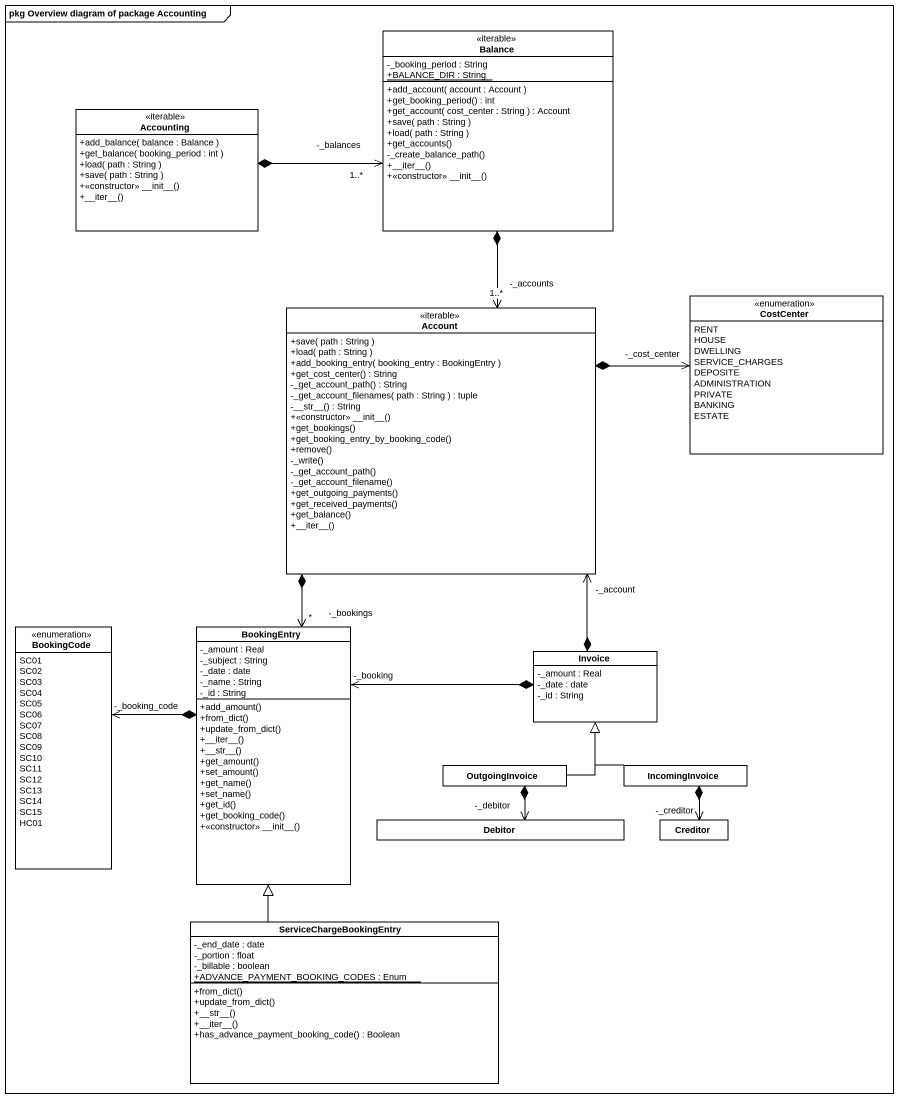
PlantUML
@startuml
mainframe pkg Overview diagram of package Accounting
hide circle
hide empty members
skinparam classAttributeIconSize 0
class Balance <<iterable>> {
  -_booking_period : String
  {static} +BALANCE_DIR : String
  +add_account( account : Account )
  +get_booking_period() : int
  +get_account( cost_center : String ) : Account
  +save( path : String )
  +load( path : String )
  +get_accounts()
  -_create_balance_path()
  +~__iter~__()
  +<<constructor>> ~__init~__()
}
class Accounting <<iterable>> {
  +add_balance( balance : Balance )
  +get_balance( booking_period : int )
  +load( path : String )
  +save( path : String )
  +<<constructor>> ~__init~__()
  +~__iter~__()
}
class Account <<iterable>> {
  +save( path : String )
  +load( path : String )
  +add_booking_entry( booking_entry : BookingEntry )
  +get_cost_center() : String
  -_get_account_path() : String
  -_get_account_filenames( path : String ) : tuple
  -~__str~__() : String
  +<<constructor>> ~__init~__()
  +get_bookings()
  +get_booking_entry_by_booking_code()
  +remove()
  -_write()
  -_get_account_path()
  -_get_account_filename()
  +get_outgoing_payments()
  +get_received_payments()
  +get_balance()
  +~__iter~__()
}
enum CostCenter {
  RENT
  HOUSE
  DWELLING
  SERVICE_CHARGES
  DEPOSITE
  ADMINISTRATION
  PRIVATE
  BANKING
  ESTATE
}
enum BookingCode {
  SC01
  SC02
  SC03
  SC04
  SC05
  SC06
  SC07
  SC08
  SC09
  SC10
  SC11
  SC12
  SC13
  SC14
  SC15
  HC01
}
class BookingEntry {
  -_amount : Real
  -_subject : String
  -_date : date
  -_name : String
  -_id : String
  +add_amount()
  +from_dict()
  +update_from_dict()
  +~__iter~__()
  +~__str~__()
  +get_amount()
  +set_amount()
  +get_name()
  +set_name()
  +get_id()
  +get_booking_code()
  +<<constructor>> ~__init~__()
}
class Invoice {
  -_amount : Real
  -_date : date
  -_id : String
}
class OutgoingInvoice
class IncomingInvoice
class Debitor
class Creditor
class ServiceChargeBookingEntry {
  -_end_date : date
  -_portion : float
  -_billable : boolean
  {static} +ADVANCE_PAYMENT_BOOKING_CODES : Enum
  +from_dict()
  +update_from_dict()
  +~__str~__()
  +~__iter~__()
  +has_advance_payment_booking_code() : Boolean
}
Balance *--> "-_accounts\n1..*" Account
Accounting *-right-> "-_balances\n1..*" Balance
Account *-right-> "-_cost_center" CostCenter
Account *--> "-_bookings\n*" BookingEntry
BookingEntry *-left-> "-_booking_code" BookingCode
Invoice *-up-> "-_account" Account
Invoice *-left-> "-_booking" BookingEntry
OutgoingInvoice -up-|> Invoice
OutgoingInvoice *--> "-_debitor" Debitor
IncomingInvoice -up-|> Invoice
IncomingInvoice *--> "-_creditor" Creditor
ServiceChargeBookingEntry -up-|> BookingEntry
@enduml
